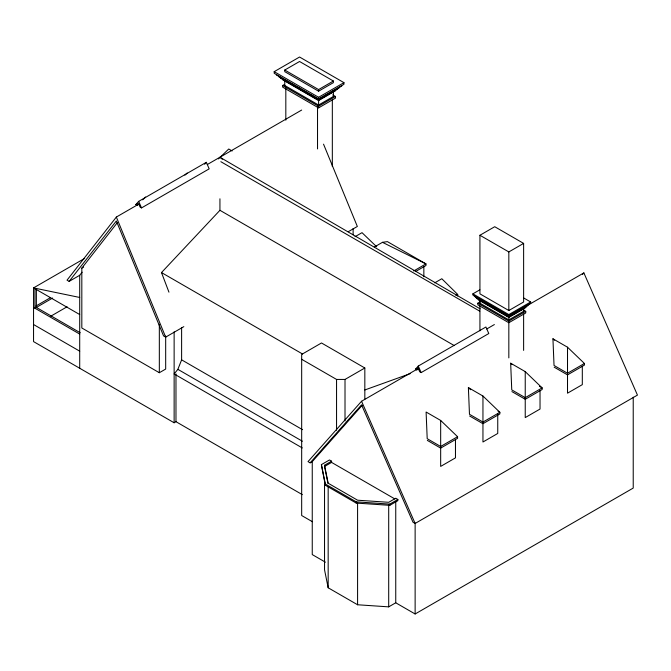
<?xml version="1.0" encoding="UTF-8"?>
<svg xmlns="http://www.w3.org/2000/svg" width="671" height="671" viewBox="0 0 671 671"><rect width="100%" height="100%" fill="white"/><g stroke="black" fill="none" stroke-linecap="round" stroke-linejoin="round"><path stroke-width="1.01" d="M302.277 447.934L174.133 373.948L177.874 369.344L181.615 359.857L181.615 327.565M138.863 204.051L116.351 217.052L67.025 280.168L69.138 281.392L79.706 275.286L82.122 272.2M69.138 281.392L116.351 220.977L163.565 335.911L165.678 337.127L183.82 326.651M165.678 336.045L165.678 369.067L159.329 372.724L81.82 327.976L81.82 268.132L117.4 222.596M135.81 204.605L138.671 201.375L206.316 162.315L209.184 168.857L141.539 207.909L140.105 207.079L138.671 203.816L137.236 205.427L135.81 204.605L137.614 203.565M204.596 164.252L206.316 162.315M416.842 370.115L415.416 369.285L418.276 366.056L485.921 327.003L488.79 333.537L421.145 372.598L419.71 371.768L418.276 368.496L361.552 401.25L308.023 461.623L310.128 462.839L312.25 461.623L362.273 405.2M310.128 462.839L361.552 404.848L413.017 522.239L415.131 523.455L637.45 395.102L583.871 272.896L508.828 316.217L474.296 296.288M417.32 369.578L418.276 368.496M582.478 274.464L583.871 272.896M168.949 292.17L161.493 272.569L219.937 210.3L219.937 198.801M142.655 199.841L145.59 197.014M184.961 175.131L187.167 173.009M218.452 158.91L228.744 149.004L232.141 150.975M274.196 71.663L299.56 57.018L343.955 82.65L343.955 84.278L318.591 98.922L274.196 73.29L274.196 71.663L318.591 97.295L343.955 82.65M284.764 70.036L299.56 61.497L333.386 81.023L333.386 82.65L318.591 91.197L284.764 71.663L284.764 70.036L318.591 89.57L333.386 81.023M332.808 94.93L335.5 96.481L335.5 98.109L318.591 107.872L282.65 87.129L282.65 85.494L284.429 84.471M276.309 74.917L318.591 99.333L341.841 85.905M339.727 87.532L318.591 99.736L278.423 76.544M207.322 164.521L301.673 110.052M337.614 89.159L318.591 100.147L280.537 78.172M335.5 90.786L318.591 100.549L282.65 79.799M333.386 96.481L318.591 105.028L284.764 85.494M282.65 85.494L318.591 106.244L335.5 96.481M84.647 258.402L33.55 287.901L33.55 341.606L174.133 422.772L175.978 421.698L302.319 494.644M81.82 268.132L83.632 267.083M35.865 306.093L50.317 297.748M52.632 298.041L34.959 308.241L34.959 288.715M50.82 316.175L67.083 306.781M348.283 231.696L357.341 226.471L323.531 144.156M355.018 236.712L362.013 232.669L376.716 246.819M374.326 247.029L382.47 242.323L387.385 241.619L425.959 263.896L425.959 265.523L415.986 271.285M413.713 270.967L425.959 263.896L382.47 242.323M479.933 235.261L494.728 226.714L523.623 243.397L523.623 301.984L508.828 310.522L479.933 293.848L479.933 235.261L508.828 251.935L523.623 243.397M434.699 282.852L441.82 278.742L457.672 294.41L457.672 296.037M455.886 295.441L457.672 294.41M523.481 297.832L530.669 301.984L530.669 303.2L508.828 315.815L472.887 295.064L472.887 293.848L479.874 289.805M301.673 359.295L336.557 379.434L345.011 379.434L364.831 367.993L364.831 399.253M523.078 309.801L525.737 311.336L525.737 312.963L508.828 322.726L477.819 304.827L477.819 303.2L480.486 301.656M472.887 293.848L508.828 314.59L530.669 301.984M415.416 369.285L418.117 367.725M486.769 328.958L494.376 324.563M525.032 308.081L508.828 317.442L478.524 299.945L478.524 298.729M523.623 311.336L508.828 319.882L479.933 303.2M477.819 303.2L508.828 321.099L525.737 311.336M331.583 461.187L324.538 465.255L328.169 483.221L357.584 500.205L388.702 502.302L395.747 498.234L397.861 499.459L397.861 500.675L389.792 505.338L356.209 503.074L325.318 485.234L321.392 464.626L329.469 459.97L331.583 461.187L331.583 462.411L394.842 498.93M327.968 483.439L324.538 466.479L331.583 462.411M457.58 436.712L440.671 446.475L427.201 438.7L426.102 412.028L440.671 420.44L457.58 436.712L457.58 438.339L440.671 448.102L427.335 440.402M584.424 363.481L567.515 373.244L554.036 365.469L552.938 338.796L567.515 347.209L584.424 363.481L584.424 365.108L567.515 374.871L554.179 367.18M321.392 464.626L325.318 484.017L356.209 501.849L389.792 504.114L397.861 499.459M324.538 481.09L324.538 569.813L328.169 587.779L357.584 604.764L388.702 606.861L395.747 602.793L415.131 613.982L633.223 488.069L633.223 397.19M364.831 389.968L410.149 373.663M79.706 297.463L33.55 287.901L79.706 314.548M475.705 297.505L508.828 316.628L527.851 305.64L527.851 304.424M220.843 161.694L479.748 311.176M539.45 386.337L542.143 387.897L525.234 397.66L511.755 389.876L510.665 363.204L525.234 371.617L542.143 387.897L542.143 389.524L525.234 399.287L511.898 391.587M219.937 210.3L454.309 345.615M498.067 411.264L499.861 412.304L482.952 422.067L469.474 414.284L468.383 387.62L482.952 396.033L499.861 412.304L499.861 413.932L482.952 423.695L469.616 415.995M364.831 367.993L321.493 342.973L301.673 354.414L301.673 515.529L312.409 521.719M161.493 272.569L302.512 353.986M181.615 359.857L302.546 429.675M177.874 369.344L302.411 441.241M80.218 332.749L36.368 307.427L36.368 288.933M33.55 307.427L79.706 334.074M33.55 324.521L79.706 351.168M325.427 562.197L312.25 554.582L312.25 461.623M480.1 308.819L219.937 157.24L222.353 159.245M552.938 338.796L554.439 340.205M510.665 363.204L512.158 364.613M468.383 387.62L470.631 389.734M418.276 366.056L421.145 372.598M361.552 401.25L415.131 523.455M138.671 201.375L141.539 207.909M116.351 217.052L165.678 337.127M582.311 366.14L582.311 384.642L567.515 393.181L567.515 347.209M540.029 390.547L540.029 409.05L525.234 417.588L525.234 371.617M526.441 305.64L526.441 306.865L508.828 317.031L477.115 298.729L477.115 297.505M523.623 308.081L523.623 311.99M523.623 314.003L523.623 350.396M508.828 251.935L508.828 310.522M508.828 314.59L508.828 320.528M508.828 321.099L508.828 357.895M497.748 413.932L497.748 433.458L482.952 442.004L482.952 396.033M479.933 299.945L479.933 303.854M479.933 305.867L479.933 330.82M455.466 439.371L455.466 457.865L440.671 466.412L440.671 420.44M423.846 266.546L423.846 276.779M415.131 523.103L415.131 613.982M395.747 501.531L395.747 602.793M389.792 504.114L389.792 505.338M388.702 504.567L388.702 606.861M357.584 502.47L357.584 604.764M356.209 501.849L356.209 503.074M353.114 228.559L353.114 234.825M345.011 379.434L345.011 420.918M336.557 379.434L336.557 430.254M333.386 91.835L333.386 97.06M332.33 99.593L332.33 166.551M328.169 486.525L328.169 587.779M325.318 484.017L325.318 485.234M324.538 465.255L324.538 466.479M318.591 89.57L318.591 91.197M318.591 97.295L318.591 98.922M318.591 99.333L318.591 105.607M318.591 106.244L318.591 107.872M317.534 106.043L317.534 148.937M285.821 87.733L285.821 120.168M284.764 79.799L284.764 86.081M175.978 373.915L175.978 421.698M174.133 331.86L174.133 422.772M159.329 324.227L159.329 372.724M79.706 275.286L79.706 368.253"/></g></svg>
